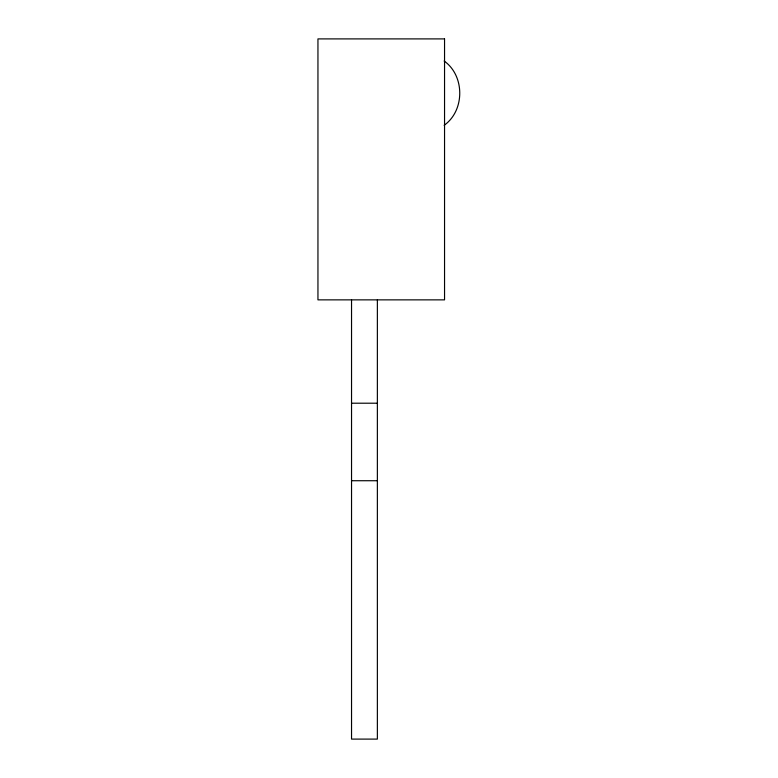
<?xml version="1.0" encoding="UTF-8"?>
<svg xmlns="http://www.w3.org/2000/svg" width="778" height="778" viewBox="0 0 778 778"><rect width="100%" height="100%" fill="white"/><g stroke="black" fill="none" stroke-linecap="round" stroke-linejoin="round"><path stroke-width="1.17" d="M444.141 125.307C464.952 110.573 464.952 75.748 444.141 61.005M351.539 403.208L377.369 403.208M351.539 480.726L377.369 480.726M377.369 299.861L377.369 739.1L351.539 739.1L351.539 299.861M444.549 38.9L317.949 38.9L317.949 299.861L444.549 299.861L444.549 38.9"/></g></svg>
